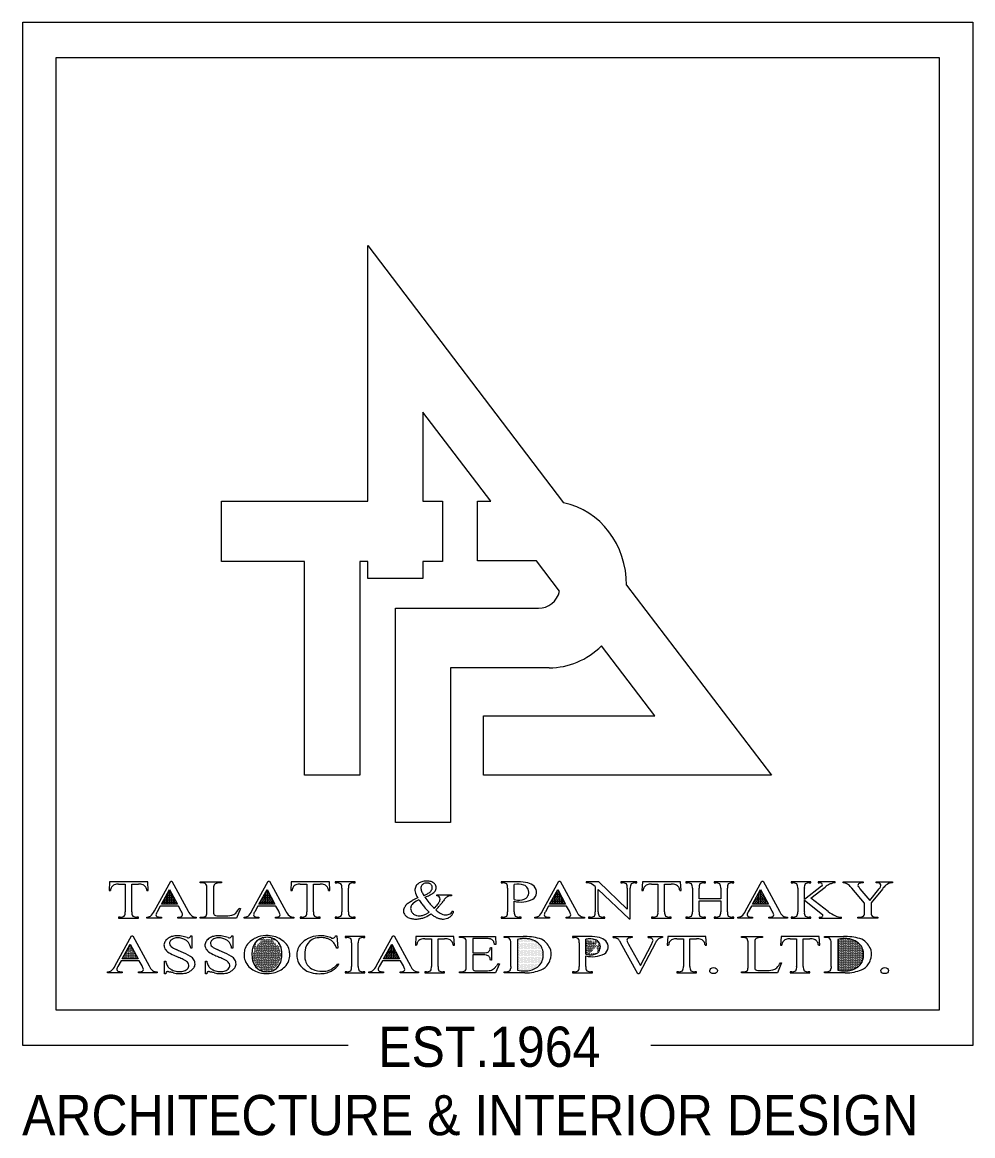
# Paper-space layout 'Cover Sheet A0' of a CAD drawing. Header units: inches. Extents: x 0 to 46.6, y 0 to 35.5.
# Drawn here: x 44.176 to 44.8, y 1.594 to 2.326 of the extents above; entities that cross this region are included whole.
import ezdxf
from ezdxf.enums import TextEntityAlignment as Align

# ---------------------------------------------------------------- set-up
doc = ezdxf.new("R2010")
doc.units = ezdxf.units.IN
for name, color, linetype, lineweight in [('G-ANNO-TEXT', 3, 'Continuous', 15), ('G-ANNO-TTLB', 7, 'Continuous', 50), ('G-PAPR-BORD', 252, 'Continuous', 5), ('G-PAPR-THIN', 20, 'Continuous', 5)]:
    doc.layers.add(name, color=color, linetype=linetype, lineweight=lineweight)
doc.styles.add('NOTES', font='arial.ttf', dxfattribs={"height": 2})
doc.styles.add('SUB-TITLE', font='swisscb.ttf')
doc.styles.add('SUB-TITLE-2', font='swissc.ttf')
doc.styles.add('TITLE', font='swisscb.ttf')
doc.styles.add('TradeMark', font='monbaiti.ttf')
pattern_1 = [(0, (0, 0), (0.0046875, 0.009375), [0, -0.009375])]

# ---------------------------------------------------------------- blocks, each defined once
blk = doc.blocks.new('TPA Logo master')
at = {"layer": 'G-PAPR-BORD'}
h = blk.add_hatch(dxfattribs=at)
h.set_pattern_fill('DOTS', color=256, scale=0.15)
h.set_pattern_definition(pattern_1)
h.paths.add_polyline_path([(1.1138, 1.0555), (1.1791, 1.165), (1.2428, 1.0555)])
h = blk.add_hatch(dxfattribs=at)
h.set_pattern_fill('DOTS', color=256, scale=0.15)
h.set_pattern_definition(pattern_1)
h.paths.add_polyline_path([(1.9627, 1.165), (1.8975, 1.0555), (2.0264, 1.0555)])
h = blk.add_hatch(dxfattribs=at)
h.set_pattern_fill('DOTS', color=256, scale=0.15)
h.set_pattern_definition(pattern_1)
h.paths.add_polyline_path([(3.29, 1.179, 0.081371), (3.2886, 1.1885, 0.089258), (3.2843, 1.1966, 0.062844), (3.278, 1.2029, 0.056613), (3.2694, 1.2081, 0.044434), (3.2621, 1.2107, 0.052187), (3.2504, 1.2125, 0.02977), (3.2409, 1.2123, 0.039286), (3.2298, 1.2106, 0.087066), (3.2161, 1.2048, 0.028953), (3.2074, 1.1969, 0.1014), (3.2003, 1.1859, 0.122358), (3.1986, 1.1727, 0.056932), (3.202, 1.1579, 0.031251), (3.2075, 1.1452, 0.016597), (3.2216, 1.1192, 0.013027), (3.2419, 1.1271, 0.0251), (3.2521, 1.132, 0.016885), (3.2646, 1.1395, 0.038764), (3.2721, 1.1452, 0.03642), (3.2807, 1.1541, 0.098522), (3.2881, 1.1676, 0.071966)])
h = blk.add_hatch(dxfattribs=at)
h.set_pattern_fill('DOTS', color=256, scale=0.15)
h.set_pattern_definition(pattern_1)
h.paths.add_polyline_path([(4.0551, 1.1746, 0.153503), (4.0268, 1.1972, 0.144584), (3.9486, 1.2008), (3.9486, 1.0883, 0.010267), (3.9751, 1.0853, 0.20453), (4.0441, 1.1004, 0.404726)])
h = blk.add_hatch(dxfattribs=at)
h.set_pattern_fill('DOTS', color=256, scale=0.15)
h.set_pattern_definition(pattern_1)
h.paths.add_polyline_path([(4.2979, 1.165), (4.2326, 1.0555), (4.3615, 1.0555)])
h = blk.add_hatch(dxfattribs=at)
h.set_pattern_fill('DOTS', color=256, scale=0.15)
h.set_pattern_definition(pattern_1)
h.paths.add_polyline_path([(5.928, 1.165), (5.8628, 1.0555), (5.9917, 1.0555)])
h = blk.add_hatch(dxfattribs=at)
h.set_pattern_fill('DOTS', color=256, scale=0.15)
h.set_pattern_definition(pattern_1)
h.paths.add_polyline_path([(3.2238, 1.0359, -0.02642), (3.2031, 1.0603, -0.011131), (3.1829, 1.0881, 0.069846), (3.139, 1.0631, 0.110367), (3.1209, 1.0415, 0.155371), (3.1166, 1.016, 0.11318), (3.124, 0.9966, 0.095741), (3.1398, 0.9808, 0.094224), (3.1633, 0.9706, 0.063246), (3.1894, 0.9681, 0.05841), (3.2182, 0.9724, 0.063942), (3.2436, 0.9829, -0.008738), (3.2645, 0.9944, -0.009472)])
h = blk.add_hatch(dxfattribs=at)
h.set_pattern_fill('DOTS', color=256, scale=0.15)
h.set_pattern_definition(pattern_1)
h.paths.add_polyline_path([(0.7988, 0.6479), (0.864, 0.7574), (0.9277, 0.6479)])
h = blk.add_hatch(dxfattribs=at)
h.set_pattern_fill('DOTS', color=256, scale=0.15)
h.set_pattern_definition(pattern_1)
edge = h.paths.add_edge_path()
edge.add_arc((1.954, 0.6636), 0.1119, 239.39309, 259.10385, ccw=False)
edge.add_arc((1.9509, 0.6584), 0.1059, 207.33595, 239.39309, ccw=False)
edge.add_arc((1.9776, 0.6722), 0.136, 183.9205, 207.33595, ccw=False)
edge.add_arc((2.0814, 0.6793), 0.24, 171.62309, 183.9205, ccw=False)
edge.add_arc((1.9519, 0.6984), 0.1092, 131.91147, 171.62309, ccw=False)
edge.add_arc((1.9543, 0.6887), 0.1181, 96.55145, 129.63077, ccw=False)
edge.add_arc((1.962, 0.6504), 0.157, 80.82761, 97.74099, ccw=False)
edge.add_arc((1.9689, 0.6888), 0.1181, 50.36923, 81.16974, ccw=False)
edge.add_arc((1.9713, 0.6985), 0.1092, 8.37691, 48.08853, ccw=False)
edge.add_arc((1.8418, 0.6794), 0.24, -3.9205, 8.37691, ccw=False)
edge.add_arc((1.9456, 0.6723), 0.136, 332.66405, 356.0795, ccw=False)
edge.add_arc((1.9723, 0.6585), 0.1059, 300.60691, 332.66405, ccw=False)
edge.add_arc((1.9662, 0.67), 0.119, 280.96677, 300.30122, ccw=False)
edge.add_arc((1.9621, 0.7035), 0.1527, 258.95212, 280.11505, ccw=False)
h = blk.add_hatch(dxfattribs=at)
h.set_pattern_fill('DOTS', color=256, scale=0.15)
h.set_pattern_definition(pattern_1)
h.paths.add_polyline_path([(2.8987, 0.6479), (2.9639, 0.7574), (3.0276, 0.6479)])
h = blk.add_hatch(dxfattribs=at)
h.set_pattern_fill('DOTS', color=256, scale=0.15)
h.set_pattern_definition(pattern_1)
edge = h.paths.add_edge_path()
edge.add_line((3.9741, 0.7923), (3.9741, 0.562))
edge.add_arc((4.0401, 0.9479), 0.3914, 260.28567, 269.30012)
edge.add_arc((4.0376, 0.7389), 0.1825, 269.30012, 284.0782)
edge.add_arc((4.0403, 0.728), 0.1712, 284.0782, 299.56123)
edge.add_arc((4.065, 0.6844), 0.1211, 299.56123, 323.95063)
edge.add_arc((4.0861, 0.6691), 0.095, 323.95063, 352.36966)
edge.add_arc((4.0334, 0.6761), 0.1482, 352.36966, 374.20914)
edge.add_arc((4.095, 0.6917), 0.0847, 14.20914, 43.05014)
edge.add_arc((4.0484, 0.6482), 0.1485, 43.05014, 63.73972)
edge.add_arc((4.0457, 0.6427), 0.1545, 63.73972, 86.1307)
edge.add_arc((4.027, 0.3671), 0.4308, 86.1307, 91.28201)
edge.add_arc((4.0222, 0.5837), 0.2142, 91.28201, 102.98951)
h = blk.add_hatch(dxfattribs=at)
h.set_pattern_fill('DOTS', color=256, scale=0.15)
h.set_pattern_definition(pattern_1)
edge = h.paths.add_edge_path()
edge.add_arc((4.5568, 0.6589), 0.1383, 70.89988, 103.80802, ccw=False)
edge.add_arc((4.5803, 0.7335), 0.0603, 33.88243, 68.79015, ccw=False)
edge.add_arc((4.5865, 0.7356), 0.0539, -52.44303, 35.69481, ccw=False)
edge.add_arc((4.5671, 0.7661), 0.09, 259.24587, 305.48296, ccw=False)
edge.add_arc((4.6113, 1.325), 0.6502, 262.26486, 264.61769, ccw=False)
edge.add_line((4.5238, 0.6807), (4.5238, 0.7933))
h = blk.add_hatch(dxfattribs=at)
h.set_pattern_fill('DOTS', color=256, scale=0.15)
h.set_pattern_definition(pattern_1)
edge = h.paths.add_edge_path()
edge.add_line((6.5477, 0.7923), (6.5477, 0.562))
edge.add_arc((6.6137, 0.9479), 0.3914, 260.28567, 269.30012)
edge.add_arc((6.6112, 0.7389), 0.1825, 269.30012, 284.0782)
edge.add_arc((6.6139, 0.728), 0.1712, 284.0782, 299.56123)
edge.add_arc((6.6386, 0.6844), 0.1211, 299.56123, 323.95063)
edge.add_arc((6.6597, 0.6691), 0.095, 323.95063, 352.36966)
edge.add_arc((6.607, 0.6761), 0.1482, 352.36966, 374.20914)
edge.add_arc((6.6686, 0.6917), 0.0847, 14.20914, 43.05014)
edge.add_arc((6.622, 0.6482), 0.1485, 43.05014, 63.73972)
edge.add_arc((6.6193, 0.6427), 0.1545, 63.73972, 86.1307)
edge.add_arc((6.6006, 0.3671), 0.4308, 86.1307, 91.28201)
edge.add_arc((6.5958, 0.5837), 0.2142, 91.28201, 102.98951)
blk.add_line((4.3135, 3.3888), (4.1269, 3.6155), dxfattribs=at)
for points in [[(4.1269, 3.6155), (3.6546, 3.6155), (3.6546, 4.0592), (3.7618, 4.0592), (3.2151, 4.7235), (3.2151, 4.0592), (3.3727, 4.0592), (3.3727, 3.6092), (3.2151, 3.6092), (3.2151, 3.4831), (2.7714, 3.4831), (2.7714, 3.6092), (2.7071, 3.6092), (2.7071, 2.0165), (2.2634, 2.0165), (2.2634, 3.6092), (1.5978, 3.6092), (1.5978, 4.0592), (2.7714, 4.0592), (2.7714, 5.9679), (4.3448, 4.0485, -0.362073), (4.851, 3.4332), (6.0157, 2.0175), (3.7018, 2.0165), (3.7018, 2.4602), (5.0776, 2.4602), (4.6491, 2.9809, -0.188149), (4.2304, 2.8178), (3.4374, 2.8178), (3.4374, 1.6641), (2.9937, 1.6641), (2.9937, 3.2615), (4.1436, 3.2615, 0.333047), (4.3135, 3.3888, 0.333047)], [(3.2216, 1.1192, -0.016597), (3.2075, 1.1452, -0.031251), (3.202, 1.1579, -0.056932), (3.1986, 1.1727, -0.122358), (3.2003, 1.1859, -0.1014), (3.2074, 1.1969, -0.028953), (3.2161, 1.2048, -0.087066), (3.2298, 1.2106, -0.039286), (3.2409, 1.2123, -0.02977), (3.2504, 1.2125, -0.052187), (3.2621, 1.2107, -0.044434), (3.2694, 1.2081, -0.056613), (3.278, 1.2029, -0.062844), (3.2843, 1.1966, -0.089258), (3.2886, 1.1885, -0.081371), (3.29, 1.179, -0.071966), (3.2881, 1.1676, -0.098522), (3.2807, 1.1541, -0.03642), (3.2721, 1.1452, -0.038764), (3.2646, 1.1395, -0.016885), (3.2521, 1.132, -0.029503), (3.2401, 1.1263, -0.011842), (3.2216, 1.1192, 0.673696)], [(2.2738, 0.7888, -0.180729), (2.4397, 0.8146, -0.035371), (2.4815, 0.8022, 0.269109), (2.504, 0.8058, 0.112535), (2.5104, 0.8141, 0.021927), (2.5126, 0.8195), (2.5223, 0.8195), (2.5309, 0.7274), (2.5223, 0.7274, 0.04861), (2.5084, 0.7537, 0.034575), (2.4993, 0.7655, 0.04773), (2.4838, 0.78, 0.058408), (2.4651, 0.7913, 0.038095), (2.4415, 0.7998, 0.054462), (2.4126, 0.8046, 0.064258), (2.3498, 0.7999, 0.112767), (2.3028, 0.7762, 0.17503), (2.2677, 0.7109, 0.053709), (2.2658, 0.6595, 0.051129), (2.2705, 0.6322, 0.218851), (2.3291, 0.5687, 0.108978), (2.4063, 0.5539, 0.074723), (2.4608, 0.562, 0.077054), (2.4912, 0.5767, 0.025908), (2.5156, 0.5955, 0.023747), (2.5309, 0.61), (2.5395, 0.606, -0.099099), (2.4869, 0.5597, -0.056446), (2.4569, 0.5466, -0.052606), (2.4095, 0.5373, -0.049451), (2.3515, 0.5379, -0.074275), (2.2825, 0.5561, -0.06451), (2.2411, 0.5847, -0.117502), (2.21, 0.6299, -0.089786), (2.2017, 0.6732, -0.066126), (2.2061, 0.7097, -0.119709), (2.2287, 0.752, -0.078512), (2.2738, 0.7888, -0.03768), (2.2993, 0.8012)], [(3.9741, 0.7923), (3.9741, 0.562, 0.039353), (4.0353, 0.5564, 0.064571), (4.0819, 0.5619, 0.06766), (4.1248, 0.5791, 0.106822), (4.1629, 0.6131, 0.124641), (4.1803, 0.6564, 0.095582), (4.1771, 0.7125, 0.126511), (4.1569, 0.7495, 0.090521), (4.1141, 0.7813, 0.098011), (4.0561, 0.7969, 0.022481), (4.0174, 0.7978, 0.051128), (3.9741, 0.7923, 0.795585)], [(6.5477, 0.7923), (6.5477, 0.562, 0.039353), (6.6089, 0.5564, 0.064571), (6.6555, 0.5619, 0.06766), (6.6984, 0.5791, 0.106822), (6.7365, 0.6131, 0.124641), (6.7539, 0.6564, 0.095582), (6.7507, 0.7125, 0.126511), (6.7305, 0.7495, 0.090521), (6.6877, 0.7813, 0.098011), (6.6297, 0.7969, 0.022481), (6.591, 0.7978, 0.051128), (6.5477, 0.7923, 0.795585)]]:
    blk.add_lwpolyline(points, format="xyb", dxfattribs=at)
for points in [[(0.77, 0.95), (0.9291, 0.95), (0.9291, 0.9574), (0.9161, 0.9574, -0.161324), (0.8837, 0.9658, -0.170689), (0.8762, 0.9969), (0.8762, 1.204), (0.9291, 1.204, -0.088217), (0.9666, 1.1984, -0.144183), (0.9894, 1.1814, -0.104047), (0.9977, 1.1574), (1.0082, 1.1574), (1.0041, 1.2209), (0.6978, 1.2209), (0.6937, 1.1574), (0.7043, 1.1574, -0.104047), (0.7126, 1.1814, -0.144183), (0.7353, 1.1984, -0.094462), (0.7703, 1.204), (0.8231, 1.204), (0.8231, 0.9969, -0.170689), (0.8157, 0.9658, -0.161324), (0.7833, 0.9574), (0.77, 0.9574)], [(0.9957, 0.9574, 0.088041), (1.0261, 0.9653, 0.098412), (1.0574, 1.0042), (1.1894, 1.2271), (1.199, 1.2271), (1.3296, 1.0018, 0.10517), (1.3582, 0.9665, 0.124049), (1.3941, 0.9574), (1.3941, 0.95), (1.246, 0.95), (1.246, 0.9574, 0.097478), (1.2764, 0.9629, 0.27807), (1.2843, 0.974, 0.102299), (1.2732, 1.0018), (1.2505, 1.0407), (1.1053, 1.0407), (1.0799, 0.998, 0.111388), (1.0704, 0.9744, 0.265222), (1.0785, 0.9635, 0.084618), (1.1138, 0.9574), (1.1138, 0.95), (0.9957, 0.95)], [(1.4259, 1.2209), (1.5958, 1.2209), (1.5958, 1.2135, 0.068829), (1.5538, 1.2095, 0.152679), (1.5374, 1.1989, 0.105134), (1.5329, 1.1684), (1.5329, 0.9982, 0.131398), (1.5374, 0.9754, 0.156346), (1.5476, 0.9692, 0.034609), (1.5908, 0.9672), (1.6181, 0.9672, 0.051469), (1.6788, 0.9718, 0.106375), (1.7106, 0.9881, 0.087862), (1.7393, 1.025), (1.7485, 1.0235), (1.7164, 0.95), (1.4259, 0.95), (1.4259, 0.9574), (1.44, 0.9574, 0.204067), (1.474, 0.9686, 0.139485), (1.4798, 0.9982), (1.4798, 1.173, 0.17492), (1.472, 1.2047, 0.167443), (1.44, 1.2135), (1.4259, 1.2135)], [(1.7793, 0.9574, 0.088041), (1.8097, 0.9653, 0.098412), (1.841, 1.0042), (1.973, 1.2271), (1.9827, 1.2271), (2.1133, 1.0018, 0.10517), (2.1419, 0.9665, 0.124049), (2.1777, 0.9574), (2.1777, 0.95), (2.0297, 0.95), (2.0297, 0.9574, 0.097478), (2.06, 0.9629, 0.27807), (2.0679, 0.974, 0.102299), (2.0568, 1.0018), (2.0341, 1.0407), (1.8889, 1.0407), (1.8635, 0.998, 0.111388), (1.854, 0.9744, 0.265222), (1.8621, 0.9635, 0.084618), (1.8975, 0.9574), (1.8975, 0.95), (1.7793, 0.95)], [(2.2291, 0.95), (2.3883, 0.95), (2.3883, 0.9574), (2.3752, 0.9574, -0.161324), (2.3429, 0.9658, -0.170689), (2.3354, 0.9969), (2.3354, 1.204), (2.3883, 1.204, -0.088217), (2.4258, 1.1984, -0.144183), (2.4485, 1.1814, -0.104047), (2.4568, 1.1574), (2.4674, 1.1574), (2.4632, 1.2209), (2.157, 1.2209), (2.1528, 1.1574), (2.1634, 1.1574, -0.104047), (2.1717, 1.1814, -0.144183), (2.1945, 1.1984, -0.094462), (2.2294, 1.204), (2.2823, 1.204), (2.2823, 0.9969, -0.170689), (2.2749, 0.9658, -0.161324), (2.2425, 0.9574), (2.2291, 0.9574)], [(2.6166, 1.174, -0.170689), (2.6241, 1.2052, -0.161324), (2.6565, 1.2136), (2.6695, 1.2136), (2.6695, 1.2209), (2.5104, 1.2209), (2.5104, 1.2136), (2.5237, 1.2136, -0.161324), (2.5561, 1.2052, -0.170689), (2.5636, 1.174), (2.5636, 0.9969, -0.170689), (2.5561, 0.9658, -0.161324), (2.5237, 0.9574), (2.5104, 0.9574), (2.5104, 0.95), (2.6695, 0.95), (2.6695, 0.9574), (2.6565, 0.9574, -0.161324), (2.6241, 0.9658, -0.170689), (2.6166, 0.9969)], [(3.3274, 1.1245), (3.4436, 1.1245), (3.4436, 1.117, 0.044305), (3.4206, 1.114, 0.046113), (3.4116, 1.111, 0.08512), (3.4009, 1.1041, 0.032467), (3.3896, 1.0926, 0.006904), (3.3794, 1.0805, 0.010447), (3.3669, 1.0646, -0.028244), (3.352, 1.0469, 0.007388), (3.3425, 1.0366, -0.02534), (3.3298, 1.0236, 0.006036), (3.3174, 1.012, 0.032891), (3.3442, 0.9921, 0.045834), (3.3631, 0.9822, 0.054302), (3.3849, 0.9759, 0.049024), (3.4022, 0.9746, 0.049178), (3.4186, 0.9766, 0.080423), (3.4338, 0.9827, 0.102991), (3.4465, 0.9944, 0.068434), (3.4516, 1.0042), (3.4618, 0.9988, -0.072903), (3.4497, 0.9759, -0.077747), (3.435, 0.9612, -0.080635), (3.4112, 0.9492, -0.044311), (3.3912, 0.9448, -0.047929), (3.3697, 0.944, -0.050256), (3.3438, 0.9483, -0.040683), (3.322, 0.9561, -0.040031), (3.2975, 0.9696, -0.015436), (3.279, 0.9828, -0.040633), (3.2335, 0.9584, -0.045852), (3.2065, 0.9494, -0.03329), (3.1772, 0.9447, -0.048673), (3.1386, 0.9447, -0.043574), (3.1109, 0.95, -0.096352), (3.0801, 0.9655, -0.112091), (3.0623, 0.9871, -0.229961), (3.0619, 1.02, -0.048535), (3.0761, 1.044, -0.104247), (3.0993, 1.0648, 0.001028), (3.1288, 1.0819, -0.057989), (3.1736, 1.1015, -0.087548), (3.1524, 1.1478, -0.154831), (3.1542, 1.1798, -0.141599), (3.1729, 1.2049, -0.077163), (3.1985, 1.2187, -0.058636), (3.2328, 1.2264, -0.059728), (3.2657, 1.2259, -0.081474), (3.2946, 1.2171, -0.093222), (3.3118, 1.2042, -0.188622), (3.3221, 1.1774, -0.176143), (3.3126, 1.1517, -0.089986), (3.2894, 1.1326, -0.022963), (3.2587, 1.1173, -0.017833), (3.2311, 1.1063, 0.014447), (3.2637, 1.0667, 0.009345), (3.284, 1.0444, 0.009225), (3.3044, 1.0235, 0.045211), (3.3357, 1.0552, 0.071142), (3.3497, 1.078, 0.088519), (3.3531, 1.0926, 0.23891), (3.3453, 1.1101, 0.160822), (3.3274, 1.117)], [(3.8423, 1.2136), (3.8556, 1.2136, -0.161324), (3.888, 1.2052, -0.170689), (3.8955, 1.174), (3.8955, 0.9969, -0.170689), (3.888, 0.9658, -0.161324), (3.8556, 0.9574), (3.8423, 0.9574), (3.8423, 0.95), (4.003, 0.95), (4.003, 0.9574), (3.9884, 0.9574, -0.161324), (3.956, 0.9658, -0.170689), (3.9486, 0.9969), (3.9486, 1.077, 0.17421), (4.0978, 1.0921, 0.51251), (4.1081, 1.1881, 0.121438), (4.0591, 1.2134, 0.058229), (3.9798, 1.2209), (3.8423, 1.2209)], [(3.9486, 1.2008, -0.144584), (4.0268, 1.1972, -0.153503), (4.0551, 1.1746, -0.404726), (4.0441, 1.1004, -0.20453), (3.9751, 1.0853, -0.010267), (3.9486, 1.0883)], [(4.1145, 0.9574, 0.088041), (4.1449, 0.9653, 0.098412), (4.1761, 1.0042), (4.3082, 1.2271), (4.3178, 1.2271), (4.4484, 1.0018, 0.10517), (4.477, 0.9665, 0.124049), (4.5129, 0.9574), (4.5129, 0.95), (4.3648, 0.95), (4.3648, 0.9574, 0.097478), (4.3951, 0.9629, 0.27807), (4.4031, 0.974, 0.102299), (4.3919, 1.0018), (4.3692, 1.0407), (4.224, 1.0407), (4.1986, 0.998, 0.111388), (4.1892, 0.9744, 0.265222), (4.1973, 0.9635, 0.084618), (4.2326, 0.9574), (4.2326, 0.95), (4.1145, 0.95)], [(4.8812, 1.174, -0.170689), (4.8887, 1.2052, -0.161324), (4.921, 1.2136), (4.9344, 1.2136), (4.9344, 1.2209), (4.804, 1.2209), (4.804, 1.2136), (4.817, 1.2136, -0.161324), (4.8494, 1.2052, -0.170689), (4.8568, 1.174), (4.8568, 1.0179), (4.6276, 1.2209), (4.5258, 1.2209), (4.5258, 1.2135, -0.046402), (4.5502, 1.2117, -0.148474), (4.5997, 1.1853), (4.5997, 0.9969, -0.170689), (4.5922, 0.9658, -0.161324), (4.5599, 0.9574), (4.5465, 0.9574), (4.5465, 0.95), (4.6769, 0.95), (4.6769, 0.9574), (4.6639, 0.9574, -0.161324), (4.6315, 0.9658, -0.170689), (4.6241, 0.9969), (4.6241, 1.1638), (4.8714, 0.9457), (4.8812, 0.9457)], [(5.0504, 0.95), (5.2095, 0.95), (5.2095, 0.9574), (5.1965, 0.9574, -0.161324), (5.1641, 0.9658, -0.170689), (5.1566, 0.9969), (5.1566, 1.204), (5.2095, 1.204, -0.088217), (5.247, 1.1984, -0.144183), (5.2697, 1.1814, -0.104047), (5.278, 1.1574), (5.2886, 1.1574), (5.2845, 1.2209), (4.9782, 1.2209), (4.9741, 1.1574), (4.9846, 1.1574, -0.104047), (4.9929, 1.1814, -0.144183), (5.0157, 1.1984, -0.094462), (5.0506, 1.204), (5.1035, 1.204), (5.1035, 0.9969, -0.170689), (5.0961, 0.9658, -0.161324), (5.0637, 0.9574), (5.0504, 0.9574)], [(5.4333, 1.0953), (5.4333, 1.174, -0.170689), (5.4407, 1.2052, -0.161324), (5.4731, 1.2136), (5.4865, 1.2136), (5.4865, 1.2209), (5.3273, 1.2209), (5.3273, 1.2136), (5.3404, 1.2136, -0.161324), (5.3727, 1.2052, -0.170689), (5.3802, 1.174), (5.3802, 0.9969, -0.170689), (5.3727, 0.9658, -0.161324), (5.3404, 0.9574), (5.3273, 0.9574), (5.3273, 0.95), (5.4865, 0.95), (5.4865, 0.9574), (5.4731, 0.9574, -0.161324), (5.4407, 0.9658, -0.170689), (5.4333, 0.9969), (5.4333, 1.0805), (5.6078, 1.0805), (5.6078, 0.9969, -0.170689), (5.6004, 0.9658, -0.161324), (5.568, 0.9574), (5.5546, 0.9574), (5.5546, 0.95), (5.7138, 0.95), (5.7138, 0.9574), (5.7007, 0.9574, -0.161324), (5.6684, 0.9658, -0.170689), (5.6609, 0.9969), (5.6609, 1.174, -0.170689), (5.6684, 1.2052, -0.161324), (5.7007, 1.2136), (5.7138, 1.2136), (5.7138, 1.2209), (5.5546, 1.2209), (5.5546, 1.2136), (5.568, 1.2136, -0.161324), (5.6004, 1.2052, -0.170689), (5.6078, 1.174), (5.6078, 1.0953)], [(5.7447, 0.9574, 0.088041), (5.7751, 0.9653, 0.098412), (5.8063, 1.0042), (5.9384, 1.2271), (5.948, 1.2271), (6.0786, 1.0018, 0.10517), (6.1072, 0.9665, 0.124049), (6.1431, 0.9574), (6.1431, 0.95), (5.995, 0.95), (5.995, 0.9574, 0.097478), (6.0253, 0.9629, 0.27807), (6.0333, 0.974, 0.102299), (6.0221, 1.0018), (5.9994, 1.0407), (5.8542, 1.0407), (5.8288, 0.998, 0.111388), (5.8194, 0.9744, 0.265222), (5.8275, 0.9635, 0.084618), (5.8628, 0.9574), (5.8628, 0.95), (5.7447, 0.95)], [(6.2793, 1.0855), (6.4265, 0.9786, -0.548562), (6.4221, 0.9614, -0.112286), (6.3989, 0.9574), (6.3989, 0.95), (6.5774, 0.95), (6.5774, 0.9574, -0.076255), (6.5292, 0.9675, -0.063237), (6.4712, 1.001), (6.3328, 1.1003), (6.4462, 1.1823, -0.040086), (6.4817, 1.2027, -0.045513), (6.506, 1.2111, -0.050955), (6.5281, 1.2135), (6.5281, 1.2209), (6.3903, 1.2209), (6.3903, 1.2135), (6.3989, 1.2135, -0.116739), (6.4186, 1.21, -0.56448), (6.417, 1.1879), (6.2793, 1.0898), (6.2793, 1.174, -0.170689), (6.2867, 1.2052, -0.161324), (6.3191, 1.2136), (6.3322, 1.2136), (6.3322, 1.2209), (6.173, 1.2209), (6.173, 1.2136), (6.1864, 1.2136, -0.161324), (6.2187, 1.2052, -0.170689), (6.2262, 1.174), (6.2262, 0.9969, -0.170689), (6.2187, 0.9658, -0.161324), (6.1864, 0.9574), (6.173, 0.9574), (6.173, 0.95), (6.3322, 0.95), (6.3322, 0.9574), (6.3191, 0.9574, -0.161324), (6.2867, 0.9658, -0.170689), (6.2793, 0.9969)], [(6.8893, 1.2056, 0.146038), (6.8723, 1.2126, 0.033616), (6.8568, 1.2135), (6.8568, 1.2209), (6.9876, 1.2209), (6.9876, 1.2135), (6.9805, 1.2135, 0.138855), (6.9343, 1.1958, 0.04887), (6.9063, 1.1678), (6.816, 1.0651), (6.816, 0.9969, 0.170689), (6.8234, 0.9658, 0.161324), (6.8558, 0.9574), (6.8689, 0.9574), (6.8689, 0.95), (6.7097, 0.95), (6.7097, 0.9574), (6.7231, 0.9574, 0.161324), (6.7554, 0.9658, 0.170689), (6.7629, 0.9969), (6.7629, 1.0609), (6.6597, 1.1746, 0.030464), (6.635, 1.1995, 0.123749), (6.5921, 1.2135), (6.5921, 1.2209), (6.7525, 1.2209), (6.7525, 1.2135), (6.7442, 1.2135, 0.097208), (6.7203, 1.2091, 0.16814), (6.7107, 1.2016, 0.293719), (6.7127, 1.1873, 0.049182), (6.7263, 1.17), (6.8046, 1.0826), (6.8781, 1.1662, 0.016248), (6.885, 1.1745, 0.123024), (6.8947, 1.1931, 0.243746)], [(3.2645, 0.9944, -0.009472), (3.2238, 1.0359, -0.02642), (3.2031, 1.0603, -0.011131), (3.1829, 1.0881, 0.069846), (3.139, 1.0631, 0.110367), (3.1209, 1.0415, 0.155371), (3.1166, 1.016, 0.11318), (3.124, 0.9966, 0.095741), (3.1398, 0.9808, 0.094224), (3.1633, 0.9706, 0.063246), (3.1894, 0.9681, 0.05841), (3.2182, 0.9724, 0.063942), (3.2436, 0.9829, -0.008738)], [(0.6806, 0.5498, 0.088041), (0.711, 0.5577, 0.098412), (0.7423, 0.5966), (0.8743, 0.8195), (0.884, 0.8195), (1.0146, 0.5942, 0.10517), (1.0432, 0.559, 0.124049), (1.0791, 0.5498), (1.0791, 0.5425), (0.931, 0.5425), (0.931, 0.5498, 0.097478), (0.9613, 0.5553, 0.27807), (0.9692, 0.5665, 0.102299), (0.9581, 0.5942), (0.9354, 0.6331), (0.7902, 0.6331), (0.7648, 0.5904, 0.111388), (0.7553, 0.5668, 0.265222), (0.7634, 0.556, 0.084618), (0.7988, 0.5498), (0.7988, 0.5425), (0.6806, 0.5425)], [(1.3593, 0.8195), (1.3593, 0.7258), (1.3491, 0.7258, 0.120676), (1.3312, 0.7688, 0.130922), (1.2945, 0.7941, 0.066973), (1.2601, 0.8027, 0.041696), (1.2383, 0.8033, 0.086096), (1.2072, 0.7962, 0.081878), (1.192, 0.7866, 0.123842), (1.1797, 0.7686, 0.214427), (1.1808, 0.7524, 0.092419), (1.1921, 0.7383, 0.057131), (1.2328, 0.7159, -0.000506), (1.2724, 0.6995, -0.035224), (1.3487, 0.6655, -0.137571), (1.3757, 0.6397, -0.137056), (1.3841, 0.6084, -0.171287), (1.3735, 0.5794, -0.08834), (1.3436, 0.5539, -0.09894), (1.3006, 0.5391, -0.042896), (1.2514, 0.5367, -0.056627), (1.2115, 0.5427, 0.021029), (1.1833, 0.549, -0.002309), (1.1731, 0.5509, 0.05524), (1.1637, 0.5516, 0.115104), (1.156, 0.5496, 0.173716), (1.1512, 0.5443, 0.039982), (1.1487, 0.5363), (1.1385, 0.5363), (1.1385, 0.6291), (1.1487, 0.6291, 0.043658), (1.1573, 0.6033, 0.050818), (1.1651, 0.5894, 0.09048), (1.1804, 0.5744, 0.045386), (1.1995, 0.5638, 0.071815), (1.2387, 0.5532, 0.028358), (1.2592, 0.5519, 0.028943), (1.2776, 0.5528, 0.048205), (1.2976, 0.5569, 0.063631), (1.3139, 0.5644, 0.079167), (1.3276, 0.5763, 0.143877), (1.3346, 0.5922, 0.145719), (1.332, 0.6087, 0.086459), (1.3224, 0.622, 0.060608), (1.3094, 0.6319, 0.032022), (1.2885, 0.6425, 0.003536), (1.2527, 0.6576, -0.001749), (1.2135, 0.6739, -0.042225), (1.1636, 0.7, -0.153961), (1.1382, 0.7303, -0.156126), (1.1358, 0.7582, -0.135723), (1.1508, 0.7858, -0.094099), (1.1797, 0.8064, -0.058065), (1.2107, 0.8164, -0.063497), (1.2517, 0.8194, -0.053486), (1.2993, 0.8115, -0.00722), (1.3203, 0.8054, 0.097034), (1.3329, 0.8041, 0.162257), (1.3437, 0.8088, 0.141724), (1.3472, 0.8144, -0.037509), (1.3491, 0.8195)], [(1.6885, 0.8195), (1.6885, 0.7258), (1.6783, 0.7258, 0.120676), (1.6605, 0.7688, 0.130922), (1.6237, 0.7941, 0.066973), (1.5893, 0.8027, 0.041696), (1.5675, 0.8033, 0.086096), (1.5364, 0.7962, 0.081878), (1.5212, 0.7866, 0.123842), (1.5089, 0.7686, 0.214427), (1.5101, 0.7524, 0.092419), (1.5213, 0.7383, 0.057131), (1.562, 0.7159, -0.000506), (1.6016, 0.6995, -0.035224), (1.6779, 0.6655, -0.137571), (1.7049, 0.6397, -0.137056), (1.7133, 0.6084, -0.171287), (1.7028, 0.5794, -0.08834), (1.6729, 0.5539, -0.09894), (1.6298, 0.5391, -0.042896), (1.5806, 0.5367, -0.056627), (1.5407, 0.5427, 0.021029), (1.5125, 0.549, -0.002309), (1.5023, 0.5509, 0.05524), (1.493, 0.5516, 0.115104), (1.4852, 0.5496, 0.173716), (1.4805, 0.5443, 0.039982), (1.4779, 0.5363), (1.4677, 0.5363), (1.4677, 0.6291), (1.4779, 0.6291, 0.043658), (1.4865, 0.6033, 0.050818), (1.4944, 0.5894, 0.09048), (1.5096, 0.5744, 0.045386), (1.5287, 0.5638, 0.071815), (1.568, 0.5532, 0.028358), (1.5884, 0.5519, 0.028943), (1.6069, 0.5528, 0.048205), (1.6268, 0.5569, 0.063631), (1.6431, 0.5644, 0.079167), (1.6569, 0.5763, 0.143877), (1.6639, 0.5922, 0.145719), (1.6612, 0.6087, 0.086459), (1.6516, 0.622, 0.060608), (1.6386, 0.6319, 0.032022), (1.6177, 0.6425, 0.003536), (1.5819, 0.6576, -0.001749), (1.5427, 0.6739, -0.042225), (1.4929, 0.7, -0.153961), (1.4674, 0.7303, -0.156126), (1.4651, 0.7582, -0.135723), (1.48, 0.7858, -0.094099), (1.5089, 0.8064, -0.058065), (1.54, 0.8164, -0.063497), (1.581, 0.8194, -0.053486), (1.6285, 0.8115, -0.00722), (1.6495, 0.8054, 0.097034), (1.6621, 0.8041, 0.162257), (1.6729, 0.8088, 0.141724), (1.6764, 0.8144, -0.037509), (1.6783, 0.8195)], [(1.9466, 0.5377, -0.033276), (1.9082, 0.5424, -0.072003), (1.8587, 0.5595, -0.06451), (1.8173, 0.5881, -0.117502), (1.7862, 0.6333, -0.089786), (1.7779, 0.6766, -0.066126), (1.7823, 0.7131, -0.119709), (1.8049, 0.7554, -0.078512), (1.85, 0.7922, -0.058822), (1.8905, 0.8098, -0.083269), (1.9727, 0.8203, -0.060871), (2.0326, 0.8099, -0.058822), (2.0731, 0.7923, -0.078512), (2.1182, 0.7555, -0.119709), (2.1408, 0.7133, -0.066126), (2.1453, 0.6767, -0.089786), (2.1369, 0.6334, -0.117502), (2.1058, 0.5882, -0.06451), (2.0644, 0.5596, -0.072003), (2.0149, 0.5425, -0.059042)], [(1.9328, 0.5537, -0.086217), (1.897, 0.5673, -0.140795), (1.8568, 0.6098, -0.102526), (1.8419, 0.6629, -0.053709), (1.8439, 0.7143, -0.17503), (1.879, 0.7796, -0.145347), (1.9409, 0.806, -0.073933), (1.987, 0.8054, -0.135208), (2.0442, 0.7797, -0.17503), (2.0793, 0.7144, -0.053709), (2.0813, 0.663, -0.102526), (2.0664, 0.6098, -0.140795), (2.0263, 0.5673, -0.084563), (1.9889, 0.5532, -0.092604)], [(2.6953, 0.7665, -0.170689), (2.7027, 0.7976, -0.161324), (2.7351, 0.806), (2.7482, 0.806), (2.7482, 0.8134), (2.589, 0.8134), (2.589, 0.806), (2.6024, 0.806, -0.161324), (2.6347, 0.7976, -0.170689), (2.6422, 0.7665), (2.6422, 0.5894, -0.170689), (2.6347, 0.5582, -0.161324), (2.6024, 0.5498), (2.589, 0.5498), (2.589, 0.5425), (2.7482, 0.5425), (2.7482, 0.5498), (2.7351, 0.5498, -0.161324), (2.7027, 0.5582, -0.170689), (2.6953, 0.5894)], [(2.7805, 0.5498, 0.088041), (2.8109, 0.5577, 0.098412), (2.8422, 0.5966), (2.9742, 0.8195), (2.9839, 0.8195), (3.1145, 0.5942, 0.10517), (3.1431, 0.559, 0.124049), (3.1789, 0.5498), (3.1789, 0.5425), (3.0309, 0.5425), (3.0309, 0.5498, 0.097478), (3.0612, 0.5553, 0.27807), (3.0691, 0.5665, 0.102299), (3.058, 0.5942), (3.0353, 0.6331), (2.8901, 0.6331), (2.8647, 0.5904, 0.111388), (2.8552, 0.5668, 0.265222), (2.8633, 0.556, 0.084618), (2.8987, 0.5498), (2.8987, 0.5425), (2.7805, 0.5425)], [(3.2304, 0.5425), (3.3895, 0.5425), (3.3895, 0.5498), (3.3765, 0.5498, -0.161324), (3.3441, 0.5582, -0.170689), (3.3366, 0.5894), (3.3366, 0.7964), (3.3895, 0.7964, -0.088217), (3.427, 0.7909, -0.144183), (3.4498, 0.7738, -0.104047), (3.4581, 0.7498), (3.4686, 0.7498), (3.4645, 0.8133), (3.1582, 0.8133), (3.1541, 0.7498), (3.1646, 0.7498, -0.104047), (3.1729, 0.7738, -0.144183), (3.1957, 0.7909, -0.094462), (3.2307, 0.7964), (3.2835, 0.7964), (3.2835, 0.5894, -0.170689), (3.2761, 0.5582, -0.161324), (3.2437, 0.5498), (3.2304, 0.5498)], [(3.8019, 0.754), (3.791, 0.754, 0.044606), (3.7836, 0.775, 0.105405), (3.7749, 0.7866, 0.110376), (3.76, 0.7947, -0.017271), (3.7573, 0.7956, 0.05928), (3.7183, 0.7986), (3.6154, 0.7986), (3.6154, 0.6915), (3.6978, 0.6915, 0.040809), (3.7251, 0.6933, 0.065153), (3.7382, 0.6971, 0.140568), (3.7483, 0.7054, 0.062818), (3.7541, 0.7165, 0.084926), (3.7568, 0.7309), (3.7669, 0.7309), (3.7669, 0.6366), (3.7568, 0.6366, 0.084926), (3.7541, 0.6509, 0.062818), (3.7483, 0.662, 0.140568), (3.7382, 0.6704, 0.065153), (3.7251, 0.6741, 0.040809), (3.6978, 0.6759), (3.6154, 0.6759), (3.6154, 0.5835, 0.025396), (3.6162, 0.5707, 0.292679), (3.6234, 0.5604, 0.062682), (3.6327, 0.5579, 0.04628), (3.6463, 0.5572), (3.71, 0.5572, 0.04997), (3.7581, 0.5609, 0.099923), (3.7753, 0.5677, 0.013746), (3.7896, 0.5775, 0.075857), (3.8053, 0.5931, -0.014917), (3.819, 0.6104), (3.83, 0.6104), (3.7978, 0.5425), (3.5091, 0.5425), (3.5091, 0.5498), (3.5224, 0.5498, 0.161324), (3.5548, 0.5582, 0.170689), (3.5622, 0.5894), (3.5622, 0.7665, 0.170689), (3.5548, 0.7976, 0.161324), (3.5224, 0.806), (3.5091, 0.806), (3.5091, 0.8134), (3.7977, 0.8134)], [(3.8671, 0.8133), (4.0198, 0.8133, -0.073696), (4.1527, 0.7979, -0.12953), (4.2035, 0.7688, -0.070271), (4.2343, 0.7285, -0.204222), (4.2425, 0.6543, -0.069013), (4.2219, 0.6095, -0.173074), (4.1644, 0.565, -0.016632), (4.1054, 0.5478, -0.087207), (4.0347, 0.5425), (3.8671, 0.5425), (3.8671, 0.5498), (3.8811, 0.5498, 0.177453), (3.9122, 0.5583, 0.23004), (3.9194, 0.5716, -0.016345), (3.921, 0.5904), (3.921, 0.7654, 0.293356), (3.907, 0.8011, 0.103109), (3.8811, 0.8059), (3.8671, 0.8059)], [(4.4175, 0.806), (4.4309, 0.806, -0.161324), (4.4633, 0.7976, -0.170689), (4.4707, 0.7665), (4.4707, 0.5894, -0.170689), (4.4633, 0.5582, -0.161324), (4.4309, 0.5498), (4.4175, 0.5498), (4.4175, 0.5425), (4.5783, 0.5425), (4.5783, 0.5498), (4.5636, 0.5498, -0.161324), (4.5313, 0.5582, -0.170689), (4.5238, 0.5894), (4.5238, 0.6694, 0.17421), (4.673, 0.6845, 0.51251), (4.6834, 0.7806, 0.121438), (4.6344, 0.8059, 0.058229), (4.555, 0.8134), (4.4175, 0.8134)], [(4.5238, 0.7933, -0.144584), (4.6021, 0.7896, -0.153503), (4.6303, 0.7671, -0.404726), (4.6194, 0.6928, -0.20453), (4.5503, 0.6777, -0.010267), (4.5238, 0.6807)], [(4.7423, 0.8133), (4.8956, 0.8133), (4.8956, 0.8059, 0.043467), (4.8687, 0.8022, 0.123811), (4.8581, 0.7968, 0.230327), (4.854, 0.7872, 0.090575), (4.8565, 0.7769, 0.029549), (4.8668, 0.7566), (4.9622, 0.5978), (5.0507, 0.7546, 0.045535), (5.0623, 0.7791, 0.120283), (5.0634, 0.7892, 0.17808), (5.0544, 0.7987, 0.031687), (5.047, 0.8018, 0.05959), (5.0334, 0.8047, -0.017624), (5.0239, 0.8059), (5.0239, 0.8133), (5.1396, 0.8133), (5.1396, 0.8059, 0.04389), (5.1211, 0.8021, 0.078856), (5.1074, 0.7954, 0.065587), (5.0965, 0.7854, 0.012686), (5.0902, 0.7776, 0.042114), (5.0834, 0.7668), (4.9525, 0.5363), (4.9423, 0.5363), (4.8018, 0.7698, 0.046401), (4.7865, 0.7917, 0.131147), (4.7773, 0.7981, -0.007802), (4.7649, 0.8028, 0.098639), (4.7536, 0.8049, -0.052927), (4.7423, 0.8059)], [(5.2544, 0.5425), (5.4135, 0.5425), (5.4135, 0.5498), (5.4005, 0.5498, -0.161324), (5.3681, 0.5582, -0.170689), (5.3606, 0.5894), (5.3606, 0.7964), (5.4135, 0.7964, -0.088217), (5.451, 0.7909, -0.144183), (5.4737, 0.7738, -0.104047), (5.482, 0.7498), (5.4926, 0.7498), (5.4885, 0.8133), (5.1822, 0.8133), (5.1781, 0.7498), (5.1886, 0.7498, -0.104047), (5.1969, 0.7738, -0.144183), (5.2197, 0.7909, -0.094462), (5.2547, 0.7964), (5.3075, 0.7964), (5.3075, 0.5894, -0.170689), (5.3001, 0.5582, -0.161324), (5.2677, 0.5498), (5.2544, 0.5498)], [(5.7736, 0.8134), (5.9434, 0.8134), (5.9434, 0.8059, 0.068829), (5.9015, 0.802, 0.152679), (5.8851, 0.7913, 0.105134), (5.8806, 0.7608), (5.8806, 0.5906, 0.131398), (5.8851, 0.5678, 0.156346), (5.8953, 0.5616, 0.034609), (5.9384, 0.5596), (5.9658, 0.5596, 0.051469), (6.0264, 0.5642, 0.106375), (6.0583, 0.5805, 0.087862), (6.087, 0.6174), (6.0961, 0.616), (6.064, 0.5425), (5.7736, 0.5425), (5.7736, 0.5498), (5.7877, 0.5498, 0.204067), (5.8217, 0.561, 0.139485), (5.8275, 0.5906), (5.8275, 0.7654, 0.17492), (5.8197, 0.7971, 0.167443), (5.7877, 0.8059), (5.7736, 0.8059)], [(6.1644, 0.5425), (6.3235, 0.5425), (6.3235, 0.5498), (6.3105, 0.5498, -0.161324), (6.2781, 0.5582, -0.170689), (6.2706, 0.5894), (6.2706, 0.7964), (6.3235, 0.7964, -0.088217), (6.361, 0.7909, -0.144183), (6.3837, 0.7738, -0.104047), (6.392, 0.7498), (6.4026, 0.7498), (6.3985, 0.8133), (6.0922, 0.8133), (6.0881, 0.7498), (6.0986, 0.7498, -0.104047), (6.1069, 0.7738, -0.144183), (6.1297, 0.7909, -0.094462), (6.1646, 0.7964), (6.2175, 0.7964), (6.2175, 0.5894, -0.170689), (6.2101, 0.5582, -0.161324), (6.1777, 0.5498), (6.1644, 0.5498)], [(6.4407, 0.8133), (6.5934, 0.8133, -0.073696), (6.7263, 0.7979, -0.12953), (6.7771, 0.7688, -0.070271), (6.8079, 0.7285, -0.204222), (6.8161, 0.6543, -0.069013), (6.7955, 0.6095, -0.173074), (6.738, 0.565, -0.016632), (6.679, 0.5478, -0.087207), (6.6083, 0.5425), (6.4407, 0.5425), (6.4407, 0.5498), (6.4547, 0.5498, 0.177453), (6.4858, 0.5583, 0.23004), (6.493, 0.5716, -0.016345), (6.4946, 0.5904), (6.4946, 0.7654, 0.293356), (6.4806, 0.8011, 0.103109), (6.4547, 0.8059), (6.4407, 0.8059)]]:
    blk.add_lwpolyline(points, format="xyb", close=True, dxfattribs=at)
for points in [[(1.1138, 1.0555), (1.1791, 1.165), (1.2428, 1.0555)], [(1.8975, 1.0555), (1.9627, 1.165), (2.0264, 1.0555)], [(4.2326, 1.0555), (4.2979, 1.165), (4.3615, 1.0555)], [(5.8628, 1.0555), (5.928, 1.165), (5.9917, 1.0555)], [(0.7988, 0.6479), (0.864, 0.7574), (0.9277, 0.6479)], [(2.8987, 0.6479), (2.9639, 0.7574), (3.0276, 0.6479)]]:
    blk.add_lwpolyline(points, close=True, dxfattribs=at)
for centre in [(5.5497, 0.5591), (6.925, 0.5591)]:
    blk.add_ellipse(centre, major_axis=(-0.0307, 0.0001), ratio=0.721453, dxfattribs=at)
blk.add_open_spline([(0.2662, 7.3658), (0.2662, 7.3658), (7.3658, 7.3658), (7.3658, 7.3658), (7.3658, 7.3658), (7.3658, 7.3658), (7.3658, 0.2662), (7.3658, 0.2662), (7.3658, 0.2662), (7.3658, 0.2662), (0.2662, 0.2662), (0.2662, 0.2662), (0.2662, 0.2662), (0.2662, 0.2662), (0.2662, 7.3658), (0.2662, 7.3658)], degree=3, knots=[0, 0, 0, 0, 0.25, 0.25, 0.25, 0.25, 0.5, 0.5, 0.5, 0.5, 0.75, 0.75, 0.75, 0.75, 1, 1, 1, 1], dxfattribs=at)
at = {"layer": 'G-PAPR-THIN'}
blk.add_lwpolyline([(2.6157, 0), (0, 0), (0, 7.632), (7.6321, 7.632), (7.6321, 0), (5.0451, 0)], dxfattribs=at)
at = {"layer": 'G-PAPR-THIN', "style": 'TradeMark'}
for s, p in [('EST.1964', (2.8561, -0.1586)), ('ARCHITECTURE & INTERIOR DESIGN', (-0.0048, -0.6684))]:
    blk.add_text(s, height=0.3, dxfattribs=at).set_placement(p)
blk = doc.blocks.new('*U170')
at = {"xscale": 2.076963286029819, "yscale": 2.237239970682233, "zscale": 2.139875629538243}
blk.add_blockref('TPA Logo master', (1122.074, 42.003), dxfattribs=at)
at = {"layer": 'G-ANNO-TEXT'}
for tag, p, height, style in [('GENERAL_NOTES_001', (1092.696, 879.931), 2, 'NOTES'), ('GENERAL_NOTES_002', (1093, 876.562), 2, 'NOTES'), ('GENERAL_NOTES_003', (1093, 873.193), 2, 'NOTES'), ('GENERAL_NOTES_004', (1093, 869.825), 2, 'NOTES'), ('GENERAL_NOTES_005', (1093, 866.456), 2, 'NOTES'), ('GENERAL_NOTES_006', (1093, 863.087), 2, 'NOTES'), ('GENERAL_NOTES_007', (1093, 859.754), 2, 'NOTES'), ('GENERAL_NOTES_008', (1092.918, 856.385), 2, 'NOTES'), ('GENERAL_NOTES_009', (1093, 853.016), 2, 'NOTES'), ('GENERAL_NOTES_010', (1093, 849.647), 2, 'NOTES'), ('GENERAL_NOTES_011', (1093, 846.278), 2, 'NOTES'), ('GENERAL_NOTES_012', (1093, 842.91), 2, 'NOTES'), ('GENERAL_NOTES_013', (1093, 839.541), 2, 'NOTES'), ('GENERAL_NOTES_014', (1093, 836.172), 2, 'NOTES'), ('GENERAL_NOTES_015', (1093, 832.803), 2, 'NOTES'), ('GENERAL_NOTES_016', (1093, 829.434), 2, 'NOTES'), ('GENERAL_NOTES_017', (1092.883, 826.066), 2, 'NOTES'), ('GENERAL_NOTES_018', (1093, 822.697), 2, 'NOTES'), ('GENERAL_NOTES_019', (1092.965, 819.329), 2, 'NOTES'), ('GENERAL_NOTES_020', (1093, 815.961), 2, 'NOTES'), ('GENERAL_NOTES_021', (1092.884, 812.592), 2, 'NOTES'), ('GENERAL_NOTES_022', (1093, 809.223), 2, 'NOTES'), ('GENERAL_NOTES_023', (1092.895, 805.854), 2, 'NOTES'), ('GENERAL_NOTES_024', (1093, 802.485), 2, 'NOTES'), ('GENERAL_NOTES_025', (1092.868, 799.116), 2, 'NOTES'), ('GENERAL_NOTES_026', (1093, 795.748), 2, 'NOTES'), ('GENERAL_NOTES_027', (1093, 792.379), 2, 'NOTES'), ('GENERAL_NOTES_028', (1093, 789.01), 2, 'NOTES'), ('GENERAL_NOTES_029', (1093, 785.641), 2, 'NOTES'), ('GENERAL_NOTES_030', (1092.887, 782.272), 2, 'NOTES'), ('GENERAL_NOTES_031', (1093, 778.904), 2, 'NOTES'), ('GENERAL_NOTES_032', (1093, 775.535), 2, 'NOTES'), ('GENERAL_NOTES_033', (1093, 772.166), 2, 'NOTES'), ('GENERAL_NOTES_034', (1092.884, 768.797), 2, 'NOTES'), ('GENERAL_NOTES_035', (1093, 765.428), 2, 'NOTES'), ('SHEET_NOTES_001', (1092.696, 745.813), 2, 'NOTES'), ('SHEET_NOTES_002', (1092.918, 742.444), 2, 'NOTES'), ('SHEET_NOTES_003', (1092.883, 739.075), 2, 'NOTES'), ('SHEET_NOTES_004', (1092.965, 735.706), 2, 'NOTES'), ('SHEET_NOTES_005', (1092.884, 732.337), 2, 'NOTES'), ('SHEET_NOTES_006', (1092.895, 728.968), 2, 'NOTES'), ('SHEET_NOTES_007', (1092.868, 725.6), 2, 'NOTES'), ('KEY_NOTES_001', (1092.696, 522.998), 2, 'NOTES'), ('KEY_NOTES_002', (1092.918, 519.629), 2, 'NOTES'), ('STRUCTURAL_CONSULTANT_NAME', (1092.894, 168.814), 3, 'SUB-TITLE-2'), ('STRUCTURAL_CONSULTANT_ADDRESS1', (1092.894, 164.808), 2, 'SUB-TITLE-2'), ('STRUCTURAL_CONSULTANT_ADDRESS2', (1092.894, 161.426), 2, 'SUB-TITLE-2'), ('STRUCTURAL_CONSULTANT_PHONE', (1092.894, 158.093), 2, 'SUB-TITLE-2'), ('MEP_CONSULTANT_NAME', (1092.894, 147.609), 3, 'SUB-TITLE-2'), ('MEP_CONSULTANT_ADDRESS1', (1092.894, 143.595), 2, 'SUB-TITLE-2'), ('MEP_CONSULTANT_ADDRESS2', (1092.894, 140.213), 2, 'SUB-TITLE-2'), ('MEP_CONSULTANT_PHONE', (1092.894, 136.88), 2, 'SUB-TITLE-2'), ('CLIENTNAME', (1092.894, 124.463), 3, 'SUB-TITLE-2'), ('CLIENTADDRESS1', (1092.894, 120.391), 2, 'SUB-TITLE-2'), ('CLIENTADDRESS2', (1092.894, 117.009), 2, 'SUB-TITLE-2'), ('CLIENTPHONE', (1092.894, 113.676), 2, 'SUB-TITLE-2'), ('DRAWING_NO', (1111, 71.417), 4, 'SUB-TITLE-2')]:
    blk.add_attdef(tag, p, '', height=height, dxfattribs=dict(at, style=style))
at = {"layer": 'G-ANNO-TEXT', "style": 'SUB-TITLE-2'}
for tag, p in [('REV_NO14', (1095.16, 252.813)), ('REV_DATE14', (1103.973, 252.813)), ('DRAWN_BY14', (1115.398, 252.813)), ('CHECKED_BY14', (1128.156, 252.813)), ('REV_NO13', (1095.16, 248.813)), ('REV_DATE13', (1103.973, 248.813)), ('DRAWN_BY13', (1115.398, 248.813)), ('CHECKED_BY13', (1128.156, 248.813)), ('REV_NO12', (1095.16, 244.813)), ('REV_DATE12', (1103.973, 244.813)), ('DRAWN_BY12', (1115.398, 244.813)), ('CHECKED_BY12', (1128.156, 244.813)), ('REV_NO11', (1095.16, 240.813)), ('REV_DATE11', (1103.973, 240.813)), ('DRAWN_BY11', (1115.398, 240.813)), ('CHECKED_BY11', (1128.156, 240.813)), ('REV_NO10', (1095.16, 236.813)), ('REV_DATE10', (1103.973, 236.813)), ('DRAWN_BY10', (1115.398, 236.813)), ('CHECKED_BY10', (1128.156, 236.813)), ('REV_NO9', (1095.16, 232.813)), ('REV_DATE9', (1103.973, 232.813)), ('DRAWN_BY9', (1115.398, 232.813)), ('CHECKED_BY9', (1128.156, 232.813)), ('REV_NO8', (1095.16, 228.813)), ('REV_DATE8', (1103.973, 228.813)), ('DRAWN_BY8', (1115.398, 228.813)), ('CHECKED_BY8', (1128.156, 228.813)), ('REV_NO7', (1095.16, 224.813)), ('REV_DATE7', (1103.973, 224.813)), ('DRAWN_BY7', (1115.398, 224.813)), ('CHECKED_BY7', (1128.156, 224.813)), ('REV_NO6', (1095.16, 220.813)), ('REV_DATE6', (1103.973, 220.813)), ('DRAWN_BY6', (1115.398, 220.813)), ('CHECKED_BY6', (1128.156, 220.813)), ('REV_NO5', (1095.16, 216.813)), ('REV_DATE5', (1103.973, 216.813)), ('DRAWN_BY5', (1115.398, 216.813)), ('CHECKED_BY5', (1128.156, 216.813)), ('REV_NO4', (1095.16, 212.813)), ('CHECKED_BY4', (1128.156, 212.813)), ('REV_DATE4', (1103.973, 212.813)), ('DRAWN_BY4', (1115.398, 212.813)), ('REV_NO3', (1095.16, 208.813)), ('REV_DATE3', (1103.973, 208.813)), ('DRAWN_BY3', (1115.398, 208.813)), ('CHECKED_BY3', (1128.156, 208.813)), ('REV_NO2', (1095.16, 204.813)), ('REV_DATE2', (1103.973, 204.813)), ('DRAWN_BY2', (1115.398, 204.813)), ('CHECKED_BY2', (1128.156, 204.813)), ('REV_NO1', (1095.16, 200.813)), ('REV_DATE1', (1103.972, 200.813)), ('DRAWN_BY1', (1115.398, 200.813)), ('CHECKED_BY1', (1128.156, 200.813)), ('REV_NO0', (1095.16, 196.813)), ('REV_DATE0', (1103.973, 196.813)), ('DRAWN_BY0', (1115.398, 196.813)), ('CHECKED_BY0', (1128.156, 196.813))]:
    blk.add_attdef(tag, text='', height=1.6, dxfattribs=at).set_placement(p, align=Align.MIDDLE)
for tag, p in [('REV_DESCRIPTION14', (1136.142, 252.813)), ('REV_DESCRIPTION13', (1136.142, 248.813)), ('REV_DESCRIPTION12', (1136.142, 244.813)), ('REV_DESCRIPTION11', (1136.142, 240.813)), ('REV_DESCRIPTION10', (1136.142, 236.813)), ('REV_DESCRIPTION9', (1136.142, 232.813)), ('REV_DESCRIPTION8', (1136.142, 228.813)), ('REV_DESCRIPTION7', (1136.142, 224.813)), ('REV_DESCRIPTION6', (1136.142, 220.813)), ('REV_DESCRIPTION5', (1136.142, 216.813)), ('REV_DESCRIPTION4', (1136.142, 212.813)), ('REV_DESCRIPTION3', (1136.142, 208.813)), ('REV_DESCRIPTION2', (1136.142, 204.813)), ('REV_DESCRIPTION1', (1136.142, 200.813)), ('REV_DESCRIPTION0', (1136.142, 196.813))]:
    blk.add_attdef(tag, text='', height=1.6, dxfattribs=at).set_placement(p, align=Align.MIDDLE_LEFT)
for tag, p in [('PROJECT_NAME1', (1111, 110.735)), ('PROJECT_NAME2', (1111, 106.735)), ('PROJECT_CODE', (1111, 102)), ('RELEASE', (1111, 97.569)), ('STAGE', (1111, 93.063)), ('DRAWING_TITLE', (1111, 88.562))]:
    blk.add_attdef(tag, text='', height=2.4, dxfattribs=at).set_placement(p, align=Align.TOP_LEFT)
at = {"layer": 'G-ANNO-TEXT'}
for tag, height, style, p in [('CURRENT_REV', 4, 'TITLE', (1159, 71.417)), ('DRAWN_BY', 2.4, 'SUB-TITLE-2', (1101, 62.501)), ('CHECKED_BY', 2.4, 'SUB-TITLE-2', (1120, 62.501)), ('SCALE', 2.4, 'SUB-TITLE-2', (1140, 62.501)), ('ISSUE_DATE', 2.4, 'SUB-TITLE-2', (1159, 62.501))]:
    blk.add_attdef(tag, text='', height=height, dxfattribs=dict(at, style=style)).set_placement(p, align=Align.CENTER)
at = {"layer": 'G-ANNO-TEXT', "style": 'SUB-TITLE'}
blk.add_attdef('FILE_NAME', text='', height=1.6, rotation=90, dxfattribs=at).set_placement((1169, 25.928), align=Align.TOP_LEFT)

psp = doc.layouts.new('Cover Sheet A0')

# ---------------------------------------------------------------- block references
at = {"layer": 'G-ANNO-TTLB', "xscale": 0.03937007874015748, "yscale": 0.03937007874015748, "zscale": 0.03937007874015748}
psp.add_blockref('*U170', (0, 0), dxfattribs=at)

doc.saveas('drawing.dxf')
